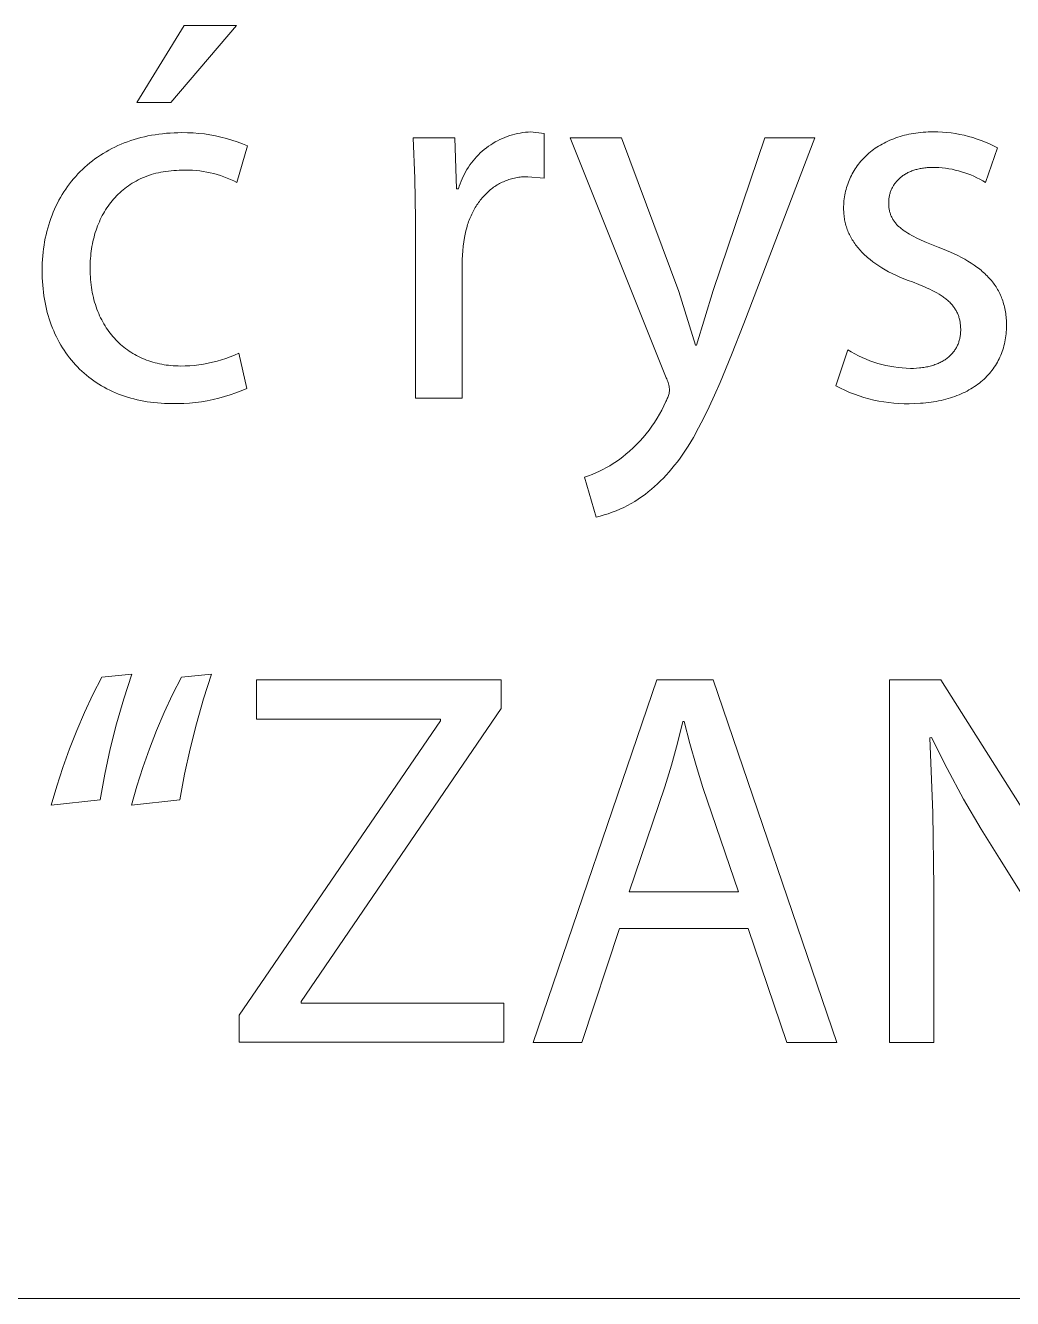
# Model space of a CAD drawing. Header units: millimetres. Extents: x -582 to 3448, y -204 to 2611.
# Drawn here: x 2472.6 to 2546.6, y -204.3 to -108.8 of the extents above; entities that cross this region are included whole.
import ezdxf

# ---------------------------------------------------------------- set-up
doc = ezdxf.new("R2010")
doc.units = ezdxf.units.MM
doc.header["$MEASUREMENT"] = 0
doc.layers.add('Domyślny', color=7, linetype='Continuous', true_color=0x000000)

msp = doc.modelspace()

# ---------------------------------------------------------------- linework, layer by layer
at = {"layer": 'Domyślny', "color": 18, "lineweight": 15, "true_color": 0x000000}
for p, q in [((2480.94, -114.543), (2484.483, -108.772)), ((2488.402, -108.772), (2483.49, -114.543)), ((2484.483, -108.772), (2488.402, -108.772)), ((2483.49, -114.543), (2480.94, -114.543)), ((2480.243, -117.493), (2480.489, -117.407)), ((2480.489, -117.407), (2480.739, -117.327)), ((2480.739, -117.327), (2480.993, -117.252)), ((2480.993, -117.252), (2481.25, -117.183)), ((2481.25, -117.183), (2481.511, -117.119)), ((2481.511, -117.119), (2481.777, -117.062)), ((2481.777, -117.062), (2482.045, -117.01)), ((2482.045, -117.01), (2482.318, -116.964)), ((2482.318, -116.964), (2482.594, -116.924)), ((2482.594, -116.924), (2482.873, -116.89)), ((2482.873, -116.89), (2483.156, -116.861)), ((2483.156, -116.861), (2483.442, -116.84)), ((2483.442, -116.84), (2483.732, -116.824)), ((2483.732, -116.824), (2484.025, -116.814)), ((2484.025, -116.814), (2484.322, -116.811)), ((2484.322, -116.811), (2484.744, -116.814)), ((2484.744, -116.814), (2485.165, -116.832)), ((2485.165, -116.832), (2485.586, -116.865)), ((2485.586, -116.865), (2486.005, -116.912)), ((2486.005, -116.912), (2486.422, -116.973)), ((2486.422, -116.973), (2486.837, -117.05)), ((2486.837, -117.05), (2487.249, -117.14)), ((2487.249, -117.14), (2487.657, -117.245)), ((2487.657, -117.245), (2488.062, -117.364)), ((2488.062, -117.364), (2488.462, -117.497)), ((2501.792, -120.246), (2501.661, -117.2)), ((2501.661, -117.2), (2504.775, -117.2)), ((2504.775, -117.2), (2504.896, -121.025)), ((2507.809, -117.512), (2507.984, -117.416)), ((2507.984, -117.416), (2508.162, -117.327)), ((2508.162, -117.327), (2508.343, -117.244)), ((2508.343, -117.244), (2508.527, -117.168)), ((2508.527, -117.168), (2508.713, -117.097)), ((2508.713, -117.097), (2508.902, -117.033)), ((2508.902, -117.033), (2509.092, -116.976)), ((2509.092, -116.976), (2509.285, -116.924)), ((2509.285, -116.924), (2509.479, -116.88)), ((2509.479, -116.88), (2509.674, -116.842)), ((2509.674, -116.842), (2509.871, -116.811)), ((2509.871, -116.811), (2510.068, -116.786)), ((2510.068, -116.786), (2510.267, -116.769)), ((2510.267, -116.769), (2510.465, -116.757)), ((2510.465, -116.757), (2511.472, -116.878)), ((2511.472, -116.878), (2511.472, -120.22)), ((2520.63, -135.196), (2513.423, -117.199)), ((2513.423, -117.199), (2517.288, -117.199)), ((2517.288, -117.199), (2521.569, -128.727)), ((2524.146, -128.66), (2528.025, -117.199)), ((2531.769, -117.199), (2526.455, -131.116)), ((2528.025, -117.199), (2531.769, -117.199)), ((2537.239, -117.45), (2537.385, -117.385)), ((2537.385, -117.385), (2537.533, -117.323)), ((2537.533, -117.323), (2537.684, -117.263)), ((2537.684, -117.263), (2537.838, -117.207)), ((2537.838, -117.207), (2537.995, -117.153)), ((2537.995, -117.153), (2538.154, -117.103)), ((2538.154, -117.103), (2538.316, -117.056)), ((2538.316, -117.056), (2538.481, -117.012)), ((2538.481, -117.012), (2538.649, -116.971)), ((2538.649, -116.971), (2538.819, -116.934)), ((2538.819, -116.934), (2538.992, -116.9)), ((2538.992, -116.9), (2539.167, -116.869)), ((2539.167, -116.869), (2539.345, -116.842)), ((2539.345, -116.842), (2539.526, -116.818)), ((2539.526, -116.818), (2539.709, -116.797)), ((2539.709, -116.797), (2539.895, -116.781)), ((2539.895, -116.781), (2540.083, -116.768)), ((2540.083, -116.768), (2540.274, -116.758)), ((2540.274, -116.758), (2540.467, -116.753)), ((2540.467, -116.753), (2540.663, -116.751)), ((2540.663, -116.751), (2540.996, -116.755)), ((2540.996, -116.755), (2541.328, -116.77)), ((2541.328, -116.77), (2541.66, -116.796)), ((2541.66, -116.796), (2541.991, -116.834)), ((2541.991, -116.834), (2542.32, -116.882)), ((2542.32, -116.882), (2542.648, -116.942)), ((2542.648, -116.942), (2542.973, -117.012)), ((2542.973, -117.012), (2543.296, -117.094)), ((2543.296, -117.094), (2543.616, -117.186)), ((2543.616, -117.186), (2543.933, -117.289)), ((2543.933, -117.289), (2544.245, -117.402)), ((2544.245, -117.402), (2544.554, -117.526)), ((2478.21, -118.503), (2478.419, -118.371)), ((2478.419, -118.371), (2478.633, -118.243)), ((2478.633, -118.243), (2478.85, -118.12)), ((2478.85, -118.12), (2479.072, -118.003)), ((2479.072, -118.003), (2479.298, -117.89)), ((2479.298, -117.89), (2479.528, -117.783)), ((2479.528, -117.783), (2479.762, -117.681)), ((2479.762, -117.681), (2480.001, -117.584)), ((2480.001, -117.584), (2480.243, -117.493)), ((2489.247, -117.804), (2488.442, -120.556)), ((2488.462, -117.497), (2488.857, -117.644)), ((2488.857, -117.644), (2489.247, -117.804)), ((2506.546, -118.474), (2506.689, -118.335)), ((2506.689, -118.335), (2506.836, -118.202)), ((2506.836, -118.202), (2506.988, -118.073)), ((2506.988, -118.073), (2507.145, -117.95)), ((2507.145, -117.95), (2507.305, -117.832)), ((2507.305, -117.832), (2507.469, -117.719)), ((2507.469, -117.719), (2507.638, -117.613)), ((2507.638, -117.613), (2507.809, -117.512)), ((2535.719, -118.445), (2535.829, -118.348)), ((2535.829, -118.348), (2535.943, -118.254)), ((2535.943, -118.254), (2536.059, -118.162)), ((2536.059, -118.162), (2536.178, -118.073)), ((2536.178, -118.073), (2536.301, -117.986)), ((2536.301, -117.986), (2536.426, -117.901)), ((2536.426, -117.901), (2536.554, -117.819)), ((2536.554, -117.819), (2536.685, -117.74)), ((2536.685, -117.74), (2536.819, -117.664)), ((2536.819, -117.664), (2536.956, -117.59)), ((2536.956, -117.59), (2537.096, -117.519)), ((2537.096, -117.519), (2537.239, -117.45)), ((2544.554, -117.526), (2544.859, -117.66)), ((2545.454, -117.959), (2544.568, -120.549)), ((2544.859, -117.66), (2545.159, -117.804)), ((2545.159, -117.804), (2545.454, -117.959)), ((2477.047, -119.4), (2477.23, -119.239)), ((2477.23, -119.239), (2477.417, -119.082)), ((2477.417, -119.082), (2477.609, -118.93)), ((2477.609, -118.93), (2477.805, -118.783)), ((2477.805, -118.783), (2478.005, -118.641)), ((2478.005, -118.641), (2478.21, -118.503)), ((2505.795, -119.4), (2505.907, -119.235)), ((2505.907, -119.235), (2506.024, -119.074)), ((2506.024, -119.074), (2506.147, -118.918)), ((2506.147, -118.918), (2506.275, -118.765)), ((2506.275, -118.765), (2506.408, -118.617)), ((2506.408, -118.617), (2506.546, -118.474)), ((2534.868, -119.413), (2534.95, -119.297)), ((2534.95, -119.297), (2535.035, -119.184)), ((2535.035, -119.184), (2535.123, -119.072)), ((2535.123, -119.072), (2535.215, -118.962)), ((2535.215, -118.962), (2535.309, -118.854)), ((2535.309, -118.854), (2535.407, -118.749)), ((2535.407, -118.749), (2535.508, -118.645)), ((2535.508, -118.645), (2535.612, -118.544)), ((2535.612, -118.544), (2535.719, -118.445)), ((2476.049, -120.459), (2476.204, -120.271)), ((2476.204, -120.271), (2476.363, -120.088)), ((2476.363, -120.088), (2476.527, -119.91)), ((2476.527, -119.91), (2476.696, -119.735)), ((2476.696, -119.735), (2476.869, -119.565)), ((2476.869, -119.565), (2477.047, -119.4)), ((2481.196, -120.283), (2481.041, -120.359)), ((2481.355, -120.211), (2481.196, -120.283)), ((2481.517, -120.143), (2481.355, -120.211)), ((2481.682, -120.078), (2481.517, -120.143)), ((2481.851, -120.018), (2481.682, -120.078)), ((2482.022, -119.962), (2481.851, -120.018)), ((2482.197, -119.91), (2482.022, -119.962)), ((2482.374, -119.862), (2482.197, -119.91)), ((2482.555, -119.819), (2482.374, -119.862)), ((2482.739, -119.78), (2482.555, -119.819)), ((2482.926, -119.745), (2482.739, -119.78)), ((2483.116, -119.715), (2482.926, -119.745)), ((2483.31, -119.689), (2483.116, -119.715)), ((2483.506, -119.668), (2483.31, -119.689)), ((2483.705, -119.651), (2483.506, -119.668)), ((2483.908, -119.639), (2483.705, -119.651)), ((2484.113, -119.632), (2483.908, -119.639)), ((2484.322, -119.63), (2484.113, -119.632)), ((2484.589, -119.622), (2484.322, -119.63)), ((2484.856, -119.624), (2484.589, -119.622)), ((2485.123, -119.635), (2484.856, -119.624)), ((2485.389, -119.654), (2485.123, -119.635)), ((2485.655, -119.682), (2485.389, -119.654)), ((2485.919, -119.719), (2485.655, -119.682)), ((2486.182, -119.765), (2485.919, -119.719)), ((2486.444, -119.819), (2486.182, -119.765)), ((2486.703, -119.882), (2486.444, -119.819)), ((2486.96, -119.953), (2486.703, -119.882)), ((2487.215, -120.033), (2486.96, -119.953)), ((2487.467, -120.121), (2487.215, -120.033)), ((2487.716, -120.218), (2487.467, -120.121)), ((2487.962, -120.322), (2487.716, -120.218)), ((2501.822, -123.293), (2501.792, -120.246)), ((2505.247, -120.459), (2505.323, -120.275)), ((2505.323, -120.275), (2505.405, -120.094)), ((2505.405, -120.094), (2505.494, -119.916)), ((2505.494, -119.916), (2505.588, -119.74)), ((2505.588, -119.74), (2505.689, -119.568)), ((2505.689, -119.568), (2505.795, -119.4)), ((2509.031, -120.274), (2508.927, -120.304)), ((2509.136, -120.246), (2509.031, -120.274)), ((2509.242, -120.221), (2509.136, -120.246)), ((2509.35, -120.199), (2509.242, -120.221)), ((2509.458, -120.179), (2509.35, -120.199)), ((2509.568, -120.161), (2509.458, -120.179)), ((2509.679, -120.147), (2509.568, -120.161)), ((2509.791, -120.134), (2509.679, -120.147)), ((2509.904, -120.125), (2509.791, -120.134)), ((2510.019, -120.118), (2509.904, -120.125)), ((2510.134, -120.114), (2510.019, -120.118)), ((2510.251, -120.113), (2510.134, -120.114)), ((2511.472, -120.22), (2510.251, -120.113)), ((2534.333, -120.402), (2534.388, -120.272)), ((2534.388, -120.272), (2534.446, -120.145)), ((2534.446, -120.145), (2534.508, -120.018)), ((2534.508, -120.018), (2534.574, -119.894)), ((2534.574, -119.894), (2534.642, -119.771)), ((2534.642, -119.771), (2534.714, -119.65)), ((2534.714, -119.65), (2534.79, -119.53)), ((2534.79, -119.53), (2534.868, -119.413)), ((2538.054, -120.299), (2538.006, -120.347)), ((2538.104, -120.252), (2538.054, -120.299)), ((2538.155, -120.207), (2538.104, -120.252)), ((2538.208, -120.162), (2538.155, -120.207)), ((2538.262, -120.118), (2538.208, -120.162)), ((2538.318, -120.076), (2538.262, -120.118)), ((2538.376, -120.034), (2538.318, -120.076)), ((2538.434, -119.994), (2538.376, -120.034)), ((2538.495, -119.955), (2538.434, -119.994)), ((2538.557, -119.917), (2538.495, -119.955)), ((2538.62, -119.88), (2538.557, -119.917)), ((2538.685, -119.845), (2538.62, -119.88)), ((2538.752, -119.81), (2538.685, -119.845)), ((2538.82, -119.777), (2538.752, -119.81)), ((2538.889, -119.746), (2538.82, -119.777)), ((2538.96, -119.716), (2538.889, -119.746)), ((2539.033, -119.687), (2538.96, -119.716)), ((2539.107, -119.659), (2539.033, -119.687)), ((2539.182, -119.633), (2539.107, -119.659)), ((2539.259, -119.608), (2539.182, -119.633)), ((2539.337, -119.585), (2539.259, -119.608)), ((2539.417, -119.563), (2539.337, -119.585)), ((2539.498, -119.543), (2539.417, -119.563)), ((2539.58, -119.524), (2539.498, -119.543)), ((2539.664, -119.506), (2539.58, -119.524)), ((2539.75, -119.49), (2539.664, -119.506)), ((2539.837, -119.476), (2539.75, -119.49)), ((2539.925, -119.464), (2539.837, -119.476)), ((2540.015, -119.453), (2539.925, -119.464)), ((2540.106, -119.443), (2540.015, -119.453)), ((2540.198, -119.435), (2540.106, -119.443)), ((2540.292, -119.429), (2540.198, -119.435)), ((2540.388, -119.425), (2540.292, -119.429)), ((2540.484, -119.422), (2540.388, -119.425)), ((2540.582, -119.421), (2540.484, -119.422)), ((2540.829, -119.425), (2540.582, -119.421)), ((2541.076, -119.436), (2540.829, -119.425)), ((2541.322, -119.455), (2541.076, -119.436)), ((2541.567, -119.482), (2541.322, -119.455)), ((2541.812, -119.518), (2541.567, -119.482)), ((2542.055, -119.561), (2541.812, -119.518)), ((2542.296, -119.613), (2542.055, -119.561)), ((2542.536, -119.672), (2542.296, -119.613)), ((2542.773, -119.739), (2542.536, -119.672)), ((2543.008, -119.814), (2542.773, -119.739)), ((2543.241, -119.897), (2543.008, -119.814)), ((2543.471, -119.987), (2543.241, -119.897)), ((2543.697, -120.085), (2543.471, -119.987)), ((2543.921, -120.19), (2543.697, -120.085)), ((2544.141, -120.302), (2543.921, -120.19)), ((2475.35, -121.456), (2475.48, -121.248)), ((2475.48, -121.248), (2475.615, -121.045)), ((2475.615, -121.045), (2475.755, -120.845)), ((2475.755, -120.845), (2475.899, -120.65)), ((2475.899, -120.65), (2476.049, -120.459)), ((2479.784, -121.206), (2479.66, -121.317)), ((2479.911, -121.098), (2479.784, -121.206)), ((2480.041, -120.993), (2479.911, -121.098)), ((2480.174, -120.892), (2480.041, -120.993)), ((2480.31, -120.794), (2480.174, -120.892)), ((2480.45, -120.7), (2480.31, -120.794)), ((2480.593, -120.609), (2480.45, -120.7)), ((2480.739, -120.522), (2480.593, -120.609)), ((2480.888, -120.439), (2480.739, -120.522)), ((2481.041, -120.359), (2480.888, -120.439)), ((2488.204, -120.435), (2487.962, -120.322)), ((2488.442, -120.556), (2488.204, -120.435)), ((2504.896, -121.025), (2505.057, -121.025)), ((2505.057, -121.025), (2505.114, -120.834)), ((2505.114, -120.834), (2505.177, -120.646)), ((2505.177, -120.646), (2505.247, -120.459)), ((2507.276, -121.241), (2507.197, -121.313)), ((2507.356, -121.17), (2507.276, -121.241)), ((2507.438, -121.102), (2507.356, -121.17)), ((2507.521, -121.035), (2507.438, -121.102)), ((2507.605, -120.971), (2507.521, -121.035)), ((2507.691, -120.909), (2507.605, -120.971)), ((2507.778, -120.849), (2507.691, -120.909)), ((2507.866, -120.791), (2507.778, -120.849)), ((2507.956, -120.735), (2507.866, -120.791)), ((2508.047, -120.682), (2507.956, -120.735)), ((2508.14, -120.63), (2508.047, -120.682)), ((2508.234, -120.581), (2508.14, -120.63)), ((2508.329, -120.535), (2508.234, -120.581)), ((2508.425, -120.49), (2508.329, -120.535)), ((2508.523, -120.448), (2508.425, -120.49)), ((2508.622, -120.408), (2508.523, -120.448)), ((2508.722, -120.371), (2508.622, -120.408)), ((2508.824, -120.336), (2508.722, -120.371)), ((2508.927, -120.304), (2508.824, -120.336)), ((2534.043, -121.346), (2534.074, -121.208)), ((2534.074, -121.208), (2534.108, -121.07)), ((2534.108, -121.07), (2534.146, -120.934)), ((2534.146, -120.934), (2534.188, -120.799)), ((2534.188, -120.799), (2534.232, -120.665)), ((2534.232, -120.665), (2534.281, -120.533)), ((2534.281, -120.533), (2534.333, -120.402)), ((2537.45, -121.234), (2537.429, -121.295)), ((2537.473, -121.172), (2537.45, -121.234)), ((2537.497, -121.112), (2537.473, -121.172)), ((2537.523, -121.052), (2537.497, -121.112)), ((2537.551, -120.993), (2537.523, -121.052)), ((2537.58, -120.935), (2537.551, -120.993)), ((2537.611, -120.877), (2537.58, -120.935)), ((2537.643, -120.82), (2537.611, -120.877)), ((2537.677, -120.764), (2537.643, -120.82)), ((2537.712, -120.709), (2537.677, -120.764)), ((2537.75, -120.655), (2537.712, -120.709)), ((2537.788, -120.601), (2537.75, -120.655)), ((2537.829, -120.548), (2537.788, -120.601)), ((2537.871, -120.497), (2537.829, -120.548)), ((2537.914, -120.446), (2537.871, -120.497)), ((2537.959, -120.396), (2537.914, -120.446)), ((2538.006, -120.347), (2537.959, -120.396)), ((2544.356, -120.422), (2544.141, -120.302)), ((2544.568, -120.549), (2544.356, -120.422)), ((2474.881, -122.323), (2474.99, -122.1)), ((2474.99, -122.1), (2475.105, -121.882)), ((2475.105, -121.882), (2475.225, -121.667)), ((2475.225, -121.667), (2475.35, -121.456)), ((2478.887, -122.182), (2478.79, -122.317)), ((2478.988, -122.05), (2478.887, -122.182)), ((2479.092, -121.92), (2478.988, -122.05)), ((2479.199, -121.794), (2479.092, -121.92)), ((2479.309, -121.67), (2479.199, -121.794)), ((2479.423, -121.549), (2479.309, -121.67)), ((2479.54, -121.432), (2479.423, -121.549)), ((2479.66, -121.317), (2479.54, -121.432)), ((2506.494, -122.144), (2506.432, -122.237)), ((2506.557, -122.052), (2506.494, -122.144)), ((2506.622, -121.963), (2506.557, -122.052)), ((2506.689, -121.875), (2506.622, -121.963)), ((2506.757, -121.789), (2506.689, -121.875)), ((2506.826, -121.705), (2506.757, -121.789)), ((2506.898, -121.623), (2506.826, -121.705)), ((2506.97, -121.542), (2506.898, -121.623)), ((2507.045, -121.464), (2506.97, -121.542)), ((2507.12, -121.388), (2507.045, -121.464)), ((2507.197, -121.313), (2507.12, -121.388)), ((2533.928, -122.348), (2533.933, -122.202)), ((2533.933, -122.202), (2533.942, -122.057)), ((2533.942, -122.057), (2533.955, -121.913)), ((2533.955, -121.913), (2533.972, -121.77)), ((2533.972, -121.77), (2533.992, -121.627)), ((2533.992, -121.627), (2534.016, -121.486)), ((2534.016, -121.486), (2534.043, -121.346)), ((2537.309, -122.011), (2537.308, -122.079)), ((2537.308, -122.079), (2537.309, -122.154)), ((2537.311, -121.944), (2537.309, -122.011)), ((2537.309, -122.154), (2537.311, -122.228)), ((2537.315, -121.877), (2537.311, -121.944)), ((2537.321, -121.81), (2537.315, -121.877)), ((2537.329, -121.744), (2537.321, -121.81)), ((2537.338, -121.678), (2537.329, -121.744)), ((2537.349, -121.613), (2537.338, -121.678)), ((2537.362, -121.548), (2537.349, -121.613)), ((2537.376, -121.484), (2537.362, -121.548)), ((2537.392, -121.421), (2537.376, -121.484)), ((2537.41, -121.358), (2537.392, -121.421)), ((2537.429, -121.295), (2537.41, -121.358)), ((2474.495, -123.247), (2474.584, -123.011)), ((2474.584, -123.011), (2474.677, -122.778)), ((2474.677, -122.778), (2474.776, -122.549)), ((2474.776, -122.549), (2474.881, -122.323)), ((2478.353, -123.033), (2478.276, -123.184)), ((2478.434, -122.885), (2478.353, -123.033)), ((2478.518, -122.739), (2478.434, -122.885)), ((2478.605, -122.596), (2478.518, -122.739)), ((2478.696, -122.455), (2478.605, -122.596)), ((2478.79, -122.317), (2478.696, -122.455)), ((2505.949, -123.149), (2505.904, -123.258)), ((2505.996, -123.041), (2505.949, -123.149)), ((2506.044, -122.935), (2505.996, -123.041)), ((2506.095, -122.83), (2506.044, -122.935)), ((2506.147, -122.727), (2506.095, -122.83)), ((2506.201, -122.626), (2506.147, -122.727)), ((2506.256, -122.526), (2506.201, -122.626)), ((2506.313, -122.428), (2506.256, -122.526)), ((2506.372, -122.331), (2506.313, -122.428)), ((2506.432, -122.237), (2506.372, -122.331)), ((2533.926, -122.495), (2533.928, -122.348)), ((2533.927, -122.604), (2533.926, -122.495)), ((2533.931, -122.713), (2533.927, -122.604)), ((2533.937, -122.82), (2533.931, -122.713)), ((2533.945, -122.928), (2533.937, -122.82)), ((2533.956, -123.035), (2533.945, -122.928)), ((2533.97, -123.141), (2533.956, -123.035)), ((2533.985, -123.246), (2533.97, -123.141)), ((2537.311, -122.228), (2537.316, -122.301)), ((2537.316, -122.301), (2537.322, -122.373)), ((2537.322, -122.373), (2537.329, -122.443)), ((2537.329, -122.443), (2537.339, -122.513)), ((2537.339, -122.513), (2537.35, -122.581)), ((2537.35, -122.581), (2537.363, -122.648)), ((2537.363, -122.648), (2537.378, -122.714)), ((2537.378, -122.714), (2537.394, -122.778)), ((2537.394, -122.778), (2537.412, -122.842)), ((2537.412, -122.842), (2537.432, -122.905)), ((2537.432, -122.905), (2537.454, -122.967)), ((2537.454, -122.967), (2537.478, -123.027)), ((2537.478, -123.027), (2537.503, -123.087)), ((2537.503, -123.087), (2537.53, -123.146)), ((2537.53, -123.146), (2537.559, -123.204)), ((2474.196, -124.225), (2474.263, -123.976)), ((2474.263, -123.976), (2474.335, -123.73)), ((2474.335, -123.73), (2474.412, -123.487)), ((2474.412, -123.487), (2474.495, -123.247)), ((2477.94, -123.972), (2477.883, -124.136)), ((2478, -123.81), (2477.94, -123.972)), ((2478.064, -123.65), (2478, -123.81)), ((2478.131, -123.493), (2478.064, -123.65)), ((2478.202, -123.337), (2478.131, -123.493)), ((2478.276, -123.184), (2478.202, -123.337)), ((2501.822, -136.727), (2501.822, -123.293)), ((2505.669, -123.943), (2505.605, -124.182)), ((2505.74, -123.709), (2505.669, -123.943)), ((2505.778, -123.594), (2505.74, -123.709)), ((2505.818, -123.481), (2505.778, -123.594)), ((2505.86, -123.368), (2505.818, -123.481)), ((2505.904, -123.258), (2505.86, -123.368)), ((2534.004, -123.351), (2533.985, -123.246)), ((2534.024, -123.455), (2534.004, -123.351)), ((2534.047, -123.559), (2534.024, -123.455)), ((2534.073, -123.662), (2534.047, -123.559)), ((2534.101, -123.764), (2534.073, -123.662)), ((2534.132, -123.866), (2534.101, -123.764)), ((2534.165, -123.967), (2534.132, -123.866)), ((2534.2, -124.067), (2534.165, -123.967)), ((2534.238, -124.166), (2534.2, -124.067)), ((2537.559, -123.204), (2537.59, -123.261)), ((2537.59, -123.261), (2537.622, -123.317)), ((2537.622, -123.317), (2537.656, -123.373)), ((2537.656, -123.373), (2537.693, -123.427)), ((2537.693, -123.427), (2537.73, -123.481)), ((2537.73, -123.481), (2537.77, -123.534)), ((2537.77, -123.534), (2537.812, -123.586)), ((2537.812, -123.586), (2537.855, -123.638)), ((2537.855, -123.638), (2537.9, -123.689)), ((2537.9, -123.689), (2537.947, -123.74)), ((2537.947, -123.74), (2537.996, -123.789)), ((2537.996, -123.789), (2538.047, -123.839)), ((2538.047, -123.839), (2538.1, -123.887)), ((2538.1, -123.887), (2538.154, -123.935)), ((2538.154, -123.935), (2538.21, -123.983)), ((2538.21, -123.983), (2538.269, -124.03)), ((2538.269, -124.03), (2538.329, -124.077)), ((2538.329, -124.077), (2538.391, -124.123)), ((2473.986, -125.253), (2474.03, -124.991)), ((2474.03, -124.991), (2474.08, -124.733)), ((2474.08, -124.733), (2474.135, -124.478)), ((2474.135, -124.478), (2474.196, -124.225)), ((2477.649, -124.986), (2477.612, -125.161)), ((2477.688, -124.812), (2477.649, -124.986)), ((2477.732, -124.641), (2477.688, -124.812)), ((2477.779, -124.471), (2477.732, -124.641)), ((2477.829, -124.302), (2477.779, -124.471)), ((2477.883, -124.136), (2477.829, -124.302)), ((2505.445, -125.003), (2505.402, -125.332)), ((2505.5, -124.676), (2505.445, -125.003)), ((2505.549, -124.426), (2505.5, -124.676)), ((2505.605, -124.182), (2505.549, -124.426)), ((2534.279, -124.265), (2534.238, -124.166)), ((2534.322, -124.363), (2534.279, -124.265)), ((2534.368, -124.461), (2534.322, -124.363)), ((2534.416, -124.557), (2534.368, -124.461)), ((2534.466, -124.653), (2534.416, -124.557)), ((2534.519, -124.749), (2534.466, -124.653)), ((2534.575, -124.843), (2534.519, -124.749)), ((2534.633, -124.937), (2534.575, -124.843)), ((2534.693, -125.03), (2534.633, -124.937)), ((2534.757, -125.123), (2534.693, -125.03)), ((2538.391, -124.123), (2538.454, -124.169)), ((2538.454, -124.169), (2538.588, -124.259)), ((2538.588, -124.259), (2538.729, -124.348)), ((2538.729, -124.348), (2538.877, -124.436)), ((2538.877, -124.436), (2539.033, -124.524)), ((2539.033, -124.524), (2539.197, -124.61)), ((2539.197, -124.61), (2539.369, -124.696)), ((2539.369, -124.696), (2539.735, -124.868)), ((2539.735, -124.868), (2540.133, -125.04)), ((2540.133, -125.04), (2541.025, -125.394)), ((2473.888, -126.054), (2473.915, -125.784)), ((2473.915, -125.784), (2473.948, -125.517)), ((2473.948, -125.517), (2473.986, -125.253)), ((2477.5, -125.879), (2477.481, -126.062)), ((2477.523, -125.697), (2477.5, -125.879)), ((2477.549, -125.517), (2477.523, -125.697)), ((2477.579, -125.338), (2477.549, -125.517)), ((2477.612, -125.161), (2477.579, -125.338)), ((2505.348, -125.994), (2505.339, -126.326)), ((2505.37, -125.663), (2505.348, -125.994)), ((2505.402, -125.332), (2505.37, -125.663)), ((2534.822, -125.214), (2534.757, -125.123)), ((2534.891, -125.305), (2534.822, -125.214)), ((2534.961, -125.395), (2534.891, -125.305)), ((2535.035, -125.484), (2534.961, -125.395)), ((2535.111, -125.573), (2535.035, -125.484)), ((2535.189, -125.66), (2535.111, -125.573)), ((2535.27, -125.747), (2535.189, -125.66)), ((2535.354, -125.833), (2535.27, -125.747)), ((2535.44, -125.919), (2535.354, -125.833)), ((2535.529, -126.003), (2535.44, -125.919)), ((2535.62, -126.087), (2535.529, -126.003)), ((2541.025, -125.394), (2541.338, -125.516)), ((2541.338, -125.516), (2541.64, -125.64)), ((2541.64, -125.64), (2541.933, -125.767)), ((2541.933, -125.767), (2542.216, -125.897)), ((2542.216, -125.897), (2542.489, -126.03)), ((2542.489, -126.03), (2542.753, -126.166)), ((2473.841, -127.158), (2473.844, -126.878)), ((2473.844, -126.878), (2473.853, -126.601)), ((2473.853, -126.601), (2473.867, -126.326)), ((2473.867, -126.326), (2473.888, -126.054)), ((2477.439, -126.808), (2477.437, -126.997)), ((2477.444, -126.62), (2477.439, -126.808)), ((2477.453, -126.433), (2477.444, -126.62)), ((2477.465, -126.247), (2477.453, -126.433)), ((2477.481, -126.062), (2477.465, -126.247)), ((2505.339, -126.326), (2505.339, -136.727)), ((2535.714, -126.17), (2535.62, -126.087)), ((2535.81, -126.252), (2535.714, -126.17)), ((2535.909, -126.333), (2535.81, -126.252)), ((2536.115, -126.492), (2535.909, -126.333)), ((2536.332, -126.649), (2536.115, -126.492)), ((2536.559, -126.801), (2536.332, -126.649)), ((2536.796, -126.951), (2536.559, -126.801)), ((2537.044, -127.096), (2536.796, -126.951)), ((2542.753, -126.166), (2543.007, -126.305)), ((2543.007, -126.305), (2543.251, -126.448)), ((2543.251, -126.448), (2543.485, -126.594)), ((2543.485, -126.594), (2543.71, -126.744)), ((2543.71, -126.744), (2543.925, -126.898)), ((2543.925, -126.898), (2544.028, -126.976)), ((2544.028, -126.976), (2544.129, -127.055)), ((2473.843, -127.437), (2473.841, -127.158)), ((2473.852, -127.712), (2473.843, -127.437)), ((2473.866, -127.985), (2473.852, -127.712)), ((2477.437, -126.997), (2477.439, -127.208)), ((2477.439, -127.208), (2477.446, -127.416)), ((2477.446, -127.416), (2477.456, -127.622)), ((2477.456, -127.622), (2477.471, -127.825)), ((2477.471, -127.825), (2477.489, -128.025)), ((2537.303, -127.238), (2537.044, -127.096)), ((2537.572, -127.377), (2537.303, -127.238)), ((2537.852, -127.511), (2537.572, -127.377)), ((2538.143, -127.642), (2537.852, -127.511)), ((2538.444, -127.769), (2538.143, -127.642)), ((2538.756, -127.892), (2538.444, -127.769)), ((2539.079, -128.011), (2538.756, -127.892)), ((2544.129, -127.055), (2544.228, -127.136)), ((2544.228, -127.136), (2544.324, -127.217)), ((2544.324, -127.217), (2544.418, -127.3)), ((2544.418, -127.3), (2544.51, -127.383)), ((2544.51, -127.383), (2544.598, -127.468)), ((2544.598, -127.468), (2544.685, -127.554)), ((2544.685, -127.554), (2544.769, -127.641)), ((2544.769, -127.641), (2544.85, -127.729)), ((2544.85, -127.729), (2544.929, -127.818)), ((2544.929, -127.818), (2545.006, -127.909)), ((2545.006, -127.909), (2545.08, -128)), ((2473.885, -128.255), (2473.866, -127.985)), ((2473.91, -128.521), (2473.885, -128.255)), ((2473.94, -128.784), (2473.91, -128.521)), ((2473.976, -129.045), (2473.94, -128.784)), ((2477.489, -128.025), (2477.512, -128.223)), ((2477.512, -128.223), (2477.539, -128.418)), ((2477.539, -128.418), (2477.569, -128.61)), ((2477.569, -128.61), (2477.604, -128.8)), ((2477.604, -128.8), (2477.642, -128.987)), ((2521.569, -128.727), (2522.818, -132.74)), ((2522.898, -132.74), (2524.146, -128.66)), ((2539.554, -128.192), (2539.079, -128.011)), ((2539.99, -128.373), (2539.554, -128.192)), ((2540.195, -128.465), (2539.99, -128.373)), ((2540.391, -128.556), (2540.195, -128.465)), ((2540.577, -128.649), (2540.391, -128.556)), ((2540.755, -128.742), (2540.577, -128.649)), ((2540.925, -128.837), (2540.755, -128.742)), ((2541.085, -128.932), (2540.925, -128.837)), ((2545.08, -128), (2545.151, -128.093)), ((2545.151, -128.093), (2545.22, -128.187)), ((2545.22, -128.187), (2545.287, -128.283)), ((2545.287, -128.283), (2545.351, -128.38)), ((2545.351, -128.38), (2545.412, -128.478)), ((2545.412, -128.478), (2545.472, -128.577)), ((2545.472, -128.577), (2545.528, -128.678)), ((2545.528, -128.678), (2545.582, -128.78)), ((2545.582, -128.78), (2545.634, -128.883)), ((2545.634, -128.883), (2545.683, -128.988)), ((2474.016, -129.302), (2473.976, -129.045)), ((2474.063, -129.555), (2474.016, -129.302)), ((2474.114, -129.806), (2474.063, -129.555)), ((2474.171, -130.053), (2474.114, -129.806)), ((2477.642, -128.987), (2477.684, -129.171)), ((2477.684, -129.171), (2477.73, -129.352)), ((2477.73, -129.352), (2477.78, -129.53)), ((2477.78, -129.53), (2477.833, -129.706)), ((2477.833, -129.706), (2477.89, -129.878)), ((2541.238, -129.029), (2541.085, -128.932)), ((2541.382, -129.127), (2541.238, -129.029)), ((2541.451, -129.177), (2541.382, -129.127)), ((2541.518, -129.227), (2541.451, -129.177)), ((2541.583, -129.278), (2541.518, -129.227)), ((2541.646, -129.329), (2541.583, -129.278)), ((2541.706, -129.38), (2541.646, -129.329)), ((2541.765, -129.432), (2541.706, -129.38)), ((2541.822, -129.484), (2541.765, -129.432)), ((2541.878, -129.537), (2541.822, -129.484)), ((2541.931, -129.591), (2541.878, -129.537)), ((2541.982, -129.645), (2541.931, -129.591)), ((2542.031, -129.699), (2541.982, -129.645)), ((2542.079, -129.754), (2542.031, -129.699)), ((2542.124, -129.81), (2542.079, -129.754)), ((2542.168, -129.866), (2542.124, -129.81)), ((2545.683, -128.988), (2545.73, -129.095)), ((2545.73, -129.095), (2545.774, -129.202)), ((2545.774, -129.202), (2545.815, -129.312)), ((2545.815, -129.312), (2545.854, -129.422)), ((2545.854, -129.422), (2545.891, -129.534)), ((2545.891, -129.534), (2545.925, -129.648)), ((2545.925, -129.648), (2545.956, -129.763)), ((2545.956, -129.763), (2545.986, -129.88)), ((2474.232, -130.296), (2474.171, -130.053)), ((2474.299, -130.537), (2474.232, -130.296)), ((2474.371, -130.773), (2474.299, -130.537)), ((2474.448, -131.006), (2474.371, -130.773)), ((2477.89, -129.878), (2477.951, -130.048)), ((2477.951, -130.048), (2478.015, -130.215)), ((2478.015, -130.215), (2478.082, -130.379)), ((2478.082, -130.379), (2478.154, -130.54)), ((2478.154, -130.54), (2478.228, -130.698)), ((2478.228, -130.698), (2478.306, -130.853)), ((2542.21, -129.923), (2542.168, -129.866)), ((2542.25, -129.981), (2542.21, -129.923)), ((2542.288, -130.039), (2542.25, -129.981)), ((2542.325, -130.098), (2542.288, -130.039)), ((2542.359, -130.158), (2542.325, -130.098)), ((2542.392, -130.218), (2542.359, -130.158)), ((2542.423, -130.28), (2542.392, -130.218)), ((2542.453, -130.342), (2542.423, -130.28)), ((2542.481, -130.404), (2542.453, -130.342)), ((2542.507, -130.468), (2542.481, -130.404)), ((2542.531, -130.532), (2542.507, -130.468)), ((2542.554, -130.597), (2542.531, -130.532)), ((2542.575, -130.663), (2542.554, -130.597)), ((2542.594, -130.73), (2542.575, -130.663)), ((2542.612, -130.798), (2542.594, -130.73)), ((2542.628, -130.867), (2542.612, -130.798)), ((2545.986, -129.88), (2546.012, -129.998)), ((2546.012, -129.998), (2546.036, -130.118)), ((2546.036, -130.118), (2546.058, -130.24)), ((2546.058, -130.24), (2546.077, -130.363)), ((2546.077, -130.363), (2546.093, -130.488)), ((2546.093, -130.488), (2546.107, -130.614)), ((2546.107, -130.614), (2546.118, -130.742)), ((2546.118, -130.742), (2546.127, -130.872)), ((2474.53, -131.236), (2474.448, -131.006)), ((2474.617, -131.462), (2474.53, -131.236)), ((2474.709, -131.684), (2474.617, -131.462)), ((2474.806, -131.903), (2474.709, -131.684)), ((2478.306, -130.853), (2478.387, -131.005)), ((2478.387, -131.005), (2478.471, -131.153)), ((2478.471, -131.153), (2478.559, -131.299)), ((2478.559, -131.299), (2478.65, -131.442)), ((2478.65, -131.442), (2478.744, -131.581)), ((2478.744, -131.581), (2478.841, -131.718)), ((2478.841, -131.718), (2478.941, -131.851)), ((2526.455, -131.116), (2525.534, -133.478)), ((2542.642, -130.936), (2542.628, -130.867)), ((2542.655, -131.007), (2542.642, -130.936)), ((2542.666, -131.078), (2542.655, -131.007)), ((2542.676, -131.151), (2542.666, -131.078)), ((2542.684, -131.224), (2542.676, -131.151)), ((2542.691, -131.299), (2542.684, -131.224)), ((2542.696, -131.374), (2542.691, -131.299)), ((2542.695, -131.832), (2542.699, -131.757)), ((2542.7, -131.451), (2542.696, -131.374)), ((2542.699, -131.757), (2542.702, -131.683)), ((2542.702, -131.529), (2542.7, -131.451)), ((2542.703, -131.607), (2542.702, -131.529)), ((2542.702, -131.683), (2542.703, -131.607)), ((2546.121, -131.748), (2546.107, -131.904)), ((2546.131, -131.591), (2546.121, -131.748)), ((2546.127, -130.872), (2546.133, -131.004)), ((2546.137, -131.432), (2546.131, -131.591)), ((2546.133, -131.004), (2546.137, -131.137)), ((2546.137, -131.137), (2546.139, -131.272)), ((2546.139, -131.272), (2546.137, -131.432)), ((2474.908, -132.118), (2474.806, -131.903)), ((2475.014, -132.328), (2474.908, -132.118)), ((2475.126, -132.536), (2475.014, -132.328)), ((2475.242, -132.739), (2475.126, -132.536)), ((2478.941, -131.851), (2479.044, -131.98)), ((2479.044, -131.98), (2479.15, -132.107)), ((2479.15, -132.107), (2479.26, -132.23)), ((2479.26, -132.23), (2479.371, -132.351)), ((2479.371, -132.351), (2479.486, -132.467)), ((2479.486, -132.467), (2479.604, -132.581)), ((2479.604, -132.581), (2479.724, -132.691)), ((2479.724, -132.691), (2479.847, -132.797)), ((2542.474, -132.738), (2542.502, -132.672)), ((2542.502, -132.672), (2542.528, -132.606)), ((2542.528, -132.606), (2542.552, -132.539)), ((2542.552, -132.539), (2542.575, -132.472)), ((2542.575, -132.472), (2542.595, -132.403)), ((2542.595, -132.403), (2542.614, -132.334)), ((2542.614, -132.334), (2542.631, -132.264)), ((2542.631, -132.264), (2542.646, -132.194)), ((2542.646, -132.194), (2542.659, -132.123)), ((2542.659, -132.123), (2542.671, -132.051)), ((2542.671, -132.051), (2542.681, -131.978)), ((2542.681, -131.978), (2542.689, -131.905)), ((2542.689, -131.905), (2542.695, -131.832)), ((2545.982, -132.658), (2545.946, -132.803)), ((2546.015, -132.51), (2545.982, -132.658)), ((2546.044, -132.361), (2546.015, -132.51)), ((2546.069, -132.21), (2546.044, -132.361)), ((2546.09, -132.058), (2546.069, -132.21)), ((2546.107, -131.904), (2546.09, -132.058)), ((2475.362, -132.938), (2475.242, -132.739)), ((2475.487, -133.133), (2475.362, -132.938)), ((2475.617, -133.324), (2475.487, -133.133)), ((2475.752, -133.511), (2475.617, -133.324)), ((2475.891, -133.694), (2475.752, -133.511)), ((2479.847, -132.797), (2479.973, -132.901)), ((2479.973, -132.901), (2480.101, -133.001)), ((2480.101, -133.001), (2480.232, -133.097)), ((2480.232, -133.097), (2480.366, -133.19)), ((2480.366, -133.19), (2480.502, -133.279)), ((2480.502, -133.279), (2480.64, -133.365)), ((2480.64, -133.365), (2480.781, -133.447)), ((2480.781, -133.447), (2480.924, -133.526)), ((2480.924, -133.526), (2481.07, -133.601)), ((2481.07, -133.601), (2481.217, -133.673)), ((2487.615, -133.739), (2487.94, -133.618)), ((2487.94, -133.618), (2488.26, -133.487)), ((2488.26, -133.487), (2488.576, -133.345)), ((2488.576, -133.345), (2489.18, -135.989)), ((2522.818, -132.74), (2522.898, -132.74)), ((2525.534, -133.478), (2524.672, -135.557)), ((2533.349, -135.795), (2534.234, -133.097)), ((2534.234, -133.097), (2534.5, -133.257)), ((2534.5, -133.257), (2534.771, -133.407)), ((2534.771, -133.407), (2535.047, -133.549)), ((2535.047, -133.549), (2535.327, -133.681)), ((2541.719, -133.702), (2541.779, -133.654)), ((2541.779, -133.654), (2541.836, -133.605)), ((2541.836, -133.605), (2541.891, -133.554)), ((2541.891, -133.554), (2541.945, -133.503)), ((2541.945, -133.503), (2541.997, -133.45)), ((2541.997, -133.45), (2542.047, -133.396)), ((2542.047, -133.396), (2542.095, -133.341)), ((2542.095, -133.341), (2542.141, -133.285)), ((2542.141, -133.285), (2542.186, -133.228)), ((2542.186, -133.228), (2542.228, -133.17)), ((2542.228, -133.17), (2542.269, -133.111)), ((2542.269, -133.111), (2542.308, -133.051)), ((2542.308, -133.051), (2542.345, -132.99)), ((2542.345, -132.99), (2542.38, -132.928)), ((2542.38, -132.928), (2542.413, -132.866)), ((2542.413, -132.866), (2542.444, -132.802)), ((2542.444, -132.802), (2542.474, -132.738)), ((2545.649, -133.638), (2545.587, -133.77)), ((2545.708, -133.503), (2545.649, -133.638)), ((2545.763, -133.367), (2545.708, -133.503)), ((2545.814, -133.229), (2545.763, -133.367)), ((2545.862, -133.089), (2545.814, -133.229)), ((2545.905, -132.947), (2545.862, -133.089)), ((2545.946, -132.803), (2545.905, -132.947)), ((2476.034, -133.873), (2475.891, -133.694)), ((2476.182, -134.048), (2476.034, -133.873)), ((2476.334, -134.218), (2476.182, -134.048)), ((2476.491, -134.384), (2476.334, -134.218)), ((2476.652, -134.545), (2476.491, -134.384)), ((2476.817, -134.702), (2476.652, -134.545)), ((2481.217, -133.673), (2481.367, -133.741)), ((2481.367, -133.741), (2481.519, -133.805)), ((2481.519, -133.805), (2481.674, -133.865)), ((2481.674, -133.865), (2481.83, -133.922)), ((2481.83, -133.922), (2481.989, -133.975)), ((2481.989, -133.975), (2482.149, -134.024)), ((2482.149, -134.024), (2482.311, -134.07)), ((2482.311, -134.07), (2482.476, -134.111)), ((2482.476, -134.111), (2482.642, -134.149)), ((2482.642, -134.149), (2482.81, -134.183)), ((2482.81, -134.183), (2482.98, -134.213)), ((2482.98, -134.213), (2483.151, -134.239)), ((2483.151, -134.239), (2483.324, -134.261)), ((2483.324, -134.261), (2483.499, -134.279)), ((2483.499, -134.279), (2483.676, -134.293)), ((2483.676, -134.293), (2483.854, -134.303)), ((2483.854, -134.303), (2484.034, -134.31)), ((2484.034, -134.31), (2484.215, -134.312)), ((2484.215, -134.312), (2484.561, -134.307)), ((2484.561, -134.307), (2484.907, -134.29)), ((2484.907, -134.29), (2485.252, -134.262)), ((2485.252, -134.262), (2485.597, -134.222)), ((2485.597, -134.222), (2485.939, -134.17)), ((2485.939, -134.17), (2486.28, -134.107)), ((2486.28, -134.107), (2486.618, -134.032)), ((2486.618, -134.032), (2486.953, -133.945)), ((2486.953, -133.945), (2487.286, -133.848)), ((2487.286, -133.848), (2487.615, -133.739)), ((2535.327, -133.681), (2535.612, -133.803)), ((2535.612, -133.803), (2535.901, -133.916)), ((2535.901, -133.916), (2536.193, -134.02)), ((2536.193, -134.02), (2536.489, -134.113)), ((2536.489, -134.113), (2536.787, -134.196)), ((2536.787, -134.196), (2537.088, -134.269)), ((2537.088, -134.269), (2537.392, -134.332)), ((2537.392, -134.332), (2537.697, -134.385)), ((2537.697, -134.385), (2538.004, -134.428)), ((2538.004, -134.428), (2538.313, -134.46)), ((2538.313, -134.46), (2538.622, -134.481)), ((2538.622, -134.481), (2538.932, -134.493)), ((2538.932, -134.493), (2539.168, -134.489)), ((2539.168, -134.489), (2539.396, -134.478)), ((2539.396, -134.478), (2539.617, -134.46)), ((2539.617, -134.46), (2539.724, -134.448)), ((2539.724, -134.448), (2539.83, -134.435)), ((2539.83, -134.435), (2539.933, -134.42)), ((2539.933, -134.42), (2540.035, -134.403)), ((2540.035, -134.403), (2540.134, -134.385)), ((2540.134, -134.385), (2540.232, -134.365)), ((2540.232, -134.365), (2540.327, -134.343)), ((2540.327, -134.343), (2540.421, -134.32)), ((2540.421, -134.32), (2540.513, -134.295)), ((2540.513, -134.295), (2540.602, -134.268)), ((2540.602, -134.268), (2540.69, -134.241)), ((2540.69, -134.241), (2540.776, -134.211)), ((2540.776, -134.211), (2540.86, -134.18)), ((2540.86, -134.18), (2540.942, -134.148)), ((2540.942, -134.148), (2541.022, -134.114)), ((2541.022, -134.114), (2541.101, -134.079)), ((2541.101, -134.079), (2541.177, -134.042)), ((2541.177, -134.042), (2541.251, -134.004)), ((2541.251, -134.004), (2541.324, -133.965)), ((2541.324, -133.965), (2541.395, -133.925)), ((2541.395, -133.925), (2541.463, -133.883)), ((2541.463, -133.883), (2541.53, -133.839)), ((2541.53, -133.839), (2541.595, -133.795)), ((2541.595, -133.795), (2541.658, -133.749)), ((2541.658, -133.749), (2541.719, -133.702)), ((2545.137, -134.52), (2545.049, -134.637)), ((2545.221, -134.4), (2545.137, -134.52)), ((2545.301, -134.278), (2545.221, -134.4)), ((2545.378, -134.154), (2545.301, -134.278)), ((2545.451, -134.028), (2545.378, -134.154)), ((2545.521, -133.9), (2545.451, -134.028)), ((2545.587, -133.77), (2545.521, -133.9)), ((2476.987, -134.855), (2476.817, -134.702)), ((2477.161, -135.003), (2476.987, -134.855)), ((2477.339, -135.147), (2477.161, -135.003)), ((2477.521, -135.286), (2477.339, -135.147)), ((2477.707, -135.42), (2477.521, -135.286)), ((2477.897, -135.55), (2477.707, -135.42)), ((2478.091, -135.674), (2477.897, -135.55)), ((2520.67, -135.284), (2520.63, -135.196)), ((2520.706, -135.373), (2520.67, -135.284)), ((2520.74, -135.464), (2520.706, -135.373)), ((2520.77, -135.556), (2520.74, -135.464)), ((2520.797, -135.648), (2520.77, -135.556)), ((2524.672, -135.557), (2524.258, -136.498)), ((2544.224, -135.493), (2544.106, -135.589)), ((2544.34, -135.394), (2544.224, -135.493)), ((2544.451, -135.293), (2544.34, -135.394)), ((2544.56, -135.19), (2544.451, -135.293)), ((2544.665, -135.084), (2544.56, -135.19)), ((2544.766, -134.976), (2544.665, -135.084)), ((2544.864, -134.865), (2544.766, -134.976)), ((2544.958, -134.752), (2544.864, -134.865)), ((2545.049, -134.637), (2544.958, -134.752)), ((2478.289, -135.795), (2478.091, -135.674)), ((2478.491, -135.91), (2478.289, -135.795)), ((2478.697, -136.02), (2478.491, -135.91)), ((2478.907, -136.126), (2478.697, -136.02)), ((2479.121, -136.226), (2478.907, -136.126)), ((2479.338, -136.321), (2479.121, -136.226)), ((2479.559, -136.412), (2479.338, -136.321)), ((2479.784, -136.497), (2479.559, -136.412)), ((2480.012, -136.577), (2479.784, -136.497)), ((2487.94, -136.474), (2487.516, -136.606)), ((2488.359, -136.326), (2487.94, -136.474)), ((2488.772, -136.165), (2488.359, -136.326)), ((2489.18, -135.989), (2488.772, -136.165)), ((2520.768, -136.596), (2520.794, -136.519)), ((2520.794, -136.519), (2520.817, -136.44)), ((2520.821, -135.742), (2520.797, -135.648)), ((2520.817, -136.44), (2520.838, -136.362)), ((2520.842, -135.836), (2520.821, -135.742)), ((2520.838, -136.362), (2520.856, -136.282)), ((2520.86, -135.931), (2520.842, -135.836)), ((2520.856, -136.282), (2520.872, -136.202)), ((2520.874, -136.026), (2520.86, -135.931)), ((2520.872, -136.202), (2520.885, -136.122)), ((2520.885, -136.122), (2520.874, -136.026)), ((2524.258, -136.498), (2523.852, -137.376)), ((2533.686, -135.971), (2533.349, -135.795)), ((2534.03, -136.136), (2533.686, -135.971)), ((2534.379, -136.289), (2534.03, -136.136)), ((2534.733, -136.429), (2534.379, -136.289)), ((2535.092, -136.557), (2534.733, -136.429)), ((2542.425, -136.532), (2542.264, -136.592)), ((2542.583, -136.468), (2542.425, -136.532)), ((2542.738, -136.402), (2542.583, -136.468)), ((2542.889, -136.333), (2542.738, -136.402)), ((2543.037, -136.262), (2542.889, -136.333)), ((2543.182, -136.187), (2543.037, -136.262)), ((2543.324, -136.109), (2543.182, -136.187)), ((2543.463, -136.029), (2543.324, -136.109)), ((2543.598, -135.946), (2543.463, -136.029)), ((2543.73, -135.861), (2543.598, -135.946)), ((2543.859, -135.773), (2543.73, -135.861)), ((2543.984, -135.682), (2543.859, -135.773)), ((2544.106, -135.589), (2543.984, -135.682)), ((2480.244, -136.652), (2480.012, -136.577)), ((2480.48, -136.721), (2480.244, -136.652)), ((2480.719, -136.786), (2480.48, -136.721)), ((2480.961, -136.845), (2480.719, -136.786)), ((2481.208, -136.898), (2480.961, -136.845)), ((2481.457, -136.946), (2481.208, -136.898)), ((2481.71, -136.989), (2481.457, -136.946)), ((2481.966, -137.026), (2481.71, -136.989)), ((2482.225, -137.058), (2481.966, -137.026)), ((2482.488, -137.084), (2482.225, -137.058)), ((2482.754, -137.104), (2482.488, -137.084)), ((2483.023, -137.118), (2482.754, -137.104)), ((2483.295, -137.127), (2483.023, -137.118)), ((2483.57, -137.13), (2483.295, -137.127)), ((2484.014, -137.132), (2483.57, -137.13)), ((2484.458, -137.12), (2484.014, -137.132)), ((2484.901, -137.091), (2484.458, -137.12)), ((2485.343, -137.048), (2484.901, -137.091)), ((2485.783, -136.99), (2485.343, -137.048)), ((2486.221, -136.916), (2485.783, -136.99)), ((2486.656, -136.828), (2486.221, -136.916)), ((2487.088, -136.724), (2486.656, -136.828)), ((2487.516, -136.606), (2487.088, -136.724)), ((2505.339, -136.727), (2501.822, -136.727)), ((2520.294, -137.613), (2520.454, -137.293)), ((2520.454, -137.293), (2520.603, -136.968)), ((2520.603, -136.968), (2520.641, -136.895)), ((2520.641, -136.895), (2520.676, -136.822)), ((2520.676, -136.822), (2520.709, -136.748)), ((2520.709, -136.748), (2520.74, -136.672)), ((2520.74, -136.672), (2520.768, -136.596)), ((2523.852, -137.376), (2523.452, -138.194)), ((2535.454, -136.673), (2535.092, -136.557)), ((2535.821, -136.777), (2535.454, -136.673)), ((2536.191, -136.867), (2535.821, -136.777)), ((2536.564, -136.945), (2536.191, -136.867)), ((2536.94, -137.009), (2536.564, -136.945)), ((2537.317, -137.061), (2536.94, -137.009)), ((2537.696, -137.1), (2537.317, -137.061)), ((2538.076, -137.125), (2537.696, -137.1)), ((2538.457, -137.137), (2538.076, -137.125)), ((2538.838, -137.137), (2538.457, -137.137)), ((2539.266, -137.13), (2538.838, -137.137)), ((2539.683, -137.109), (2539.266, -137.13)), ((2539.887, -137.093), (2539.683, -137.109)), ((2540.088, -137.074), (2539.887, -137.093)), ((2540.286, -137.051), (2540.088, -137.074)), ((2540.481, -137.026), (2540.286, -137.051)), ((2540.673, -136.996), (2540.481, -137.026)), ((2540.862, -136.964), (2540.673, -136.996)), ((2541.048, -136.929), (2540.862, -136.964)), ((2541.231, -136.89), (2541.048, -136.929)), ((2541.411, -136.848), (2541.231, -136.89)), ((2541.588, -136.803), (2541.411, -136.848)), ((2541.761, -136.755), (2541.588, -136.803)), ((2541.932, -136.703), (2541.761, -136.755)), ((2542.099, -136.649), (2541.932, -136.703)), ((2542.264, -136.592), (2542.099, -136.649)), ((2519.752, -138.539), (2519.943, -138.236)), ((2519.943, -138.236), (2520.124, -137.927)), ((2520.124, -137.927), (2520.294, -137.613)), ((2523.452, -138.194), (2523.056, -138.955)), ((2519.12, -139.405), (2519.34, -139.123)), ((2519.34, -139.123), (2519.551, -138.834)), ((2519.551, -138.834), (2519.752, -138.539)), ((2523.056, -138.955), (2522.661, -139.663)), ((2518.147, -140.454), (2518.403, -140.204)), ((2518.403, -140.204), (2518.651, -139.946)), ((2518.651, -139.946), (2518.89, -139.679)), ((2518.89, -139.679), (2519.12, -139.405)), ((2522.266, -140.32), (2522.067, -140.63)), ((2522.464, -139.998), (2522.266, -140.32)), ((2522.661, -139.663), (2522.464, -139.998)), ((2516.902, -141.467), (2517.144, -141.295)), ((2517.144, -141.295), (2517.38, -141.114)), ((2517.38, -141.114), (2517.61, -140.927)), ((2517.61, -140.927), (2517.883, -140.695)), ((2517.883, -140.695), (2518.147, -140.454)), ((2521.667, -141.215), (2521.465, -141.49)), ((2521.868, -140.928), (2521.667, -141.215)), ((2522.067, -140.63), (2521.868, -140.928)), ((2515.344, -142.33), (2515.615, -142.207)), ((2515.615, -142.207), (2515.882, -142.076)), ((2515.882, -142.076), (2516.144, -141.936)), ((2516.144, -141.936), (2516.401, -141.788)), ((2516.401, -141.788), (2516.654, -141.632)), ((2516.654, -141.632), (2516.902, -141.467)), ((2520.846, -142.255), (2520.634, -142.491)), ((2521.054, -142.01), (2520.846, -142.255)), ((2521.26, -141.756), (2521.054, -142.01)), ((2521.465, -141.49), (2521.26, -141.756)), ((2514.51, -142.644), (2514.792, -142.549)), ((2515.383, -145.637), (2514.51, -142.644)), ((2514.792, -142.549), (2515.07, -142.444)), ((2515.07, -142.444), (2515.344, -142.33)), ((2519.982, -143.142), (2519.758, -143.342)), ((2520.203, -142.934), (2519.982, -143.142)), ((2520.42, -142.717), (2520.203, -142.934)), ((2520.634, -142.491), (2520.42, -142.717)), ((2518.787, -144.127), (2518.529, -144.303)), ((2519.039, -143.943), (2518.787, -144.127)), ((2519.285, -143.751), (2519.039, -143.943)), ((2519.525, -143.55), (2519.285, -143.751)), ((2519.758, -143.342), (2519.525, -143.55)), ((2517.159, -145.05), (2516.872, -145.172)), ((2517.443, -144.919), (2517.159, -145.05)), ((2517.722, -144.779), (2517.443, -144.919)), ((2517.996, -144.629), (2517.722, -144.779)), ((2518.265, -144.47), (2517.996, -144.629)), ((2518.529, -144.303), (2518.265, -144.47)), ((2515.686, -145.564), (2515.383, -145.637)), ((2515.987, -145.481), (2515.686, -145.564)), ((2516.285, -145.388), (2515.987, -145.481)), ((2516.58, -145.285), (2516.285, -145.388)), ((2516.872, -145.172), (2516.58, -145.285)), ((2478.324, -157.642), (2480.579, -157.414)), ((2480.579, -157.414), (2479.971, -159.265)), ((2484.283, -157.642), (2486.551, -157.414)), ((2486.551, -157.414), (2485.946, -159.266)), ((2477.654, -158.96), (2478.324, -157.642)), ((2483.619, -158.96), (2484.283, -157.642)), ((2489.914, -160.794), (2489.914, -157.855)), ((2489.914, -157.855), (2508.26, -157.855)), ((2508.26, -157.855), (2508.26, -159.989)), ((2510.663, -185.039), (2519.923, -157.849)), ((2519.923, -157.849), (2524.137, -157.849)), ((2524.137, -157.849), (2533.424, -185.039)), ((2537.379, -185.036), (2537.379, -157.859)), ((2537.379, -157.859), (2541.204, -157.859)), ((2541.204, -157.859), (2549.914, -171.615)), ((2477.025, -160.299), (2477.654, -158.96)), ((2479.971, -159.265), (2479.428, -161.137)), ((2482.997, -160.299), (2483.619, -158.96)), ((2485.946, -159.266), (2485.405, -161.137)), ((2476.439, -161.657), (2477.025, -160.299)), ((2482.418, -161.657), (2482.997, -160.299)), ((2508.26, -159.989), (2493.256, -181.972)), ((2479.428, -161.137), (2478.949, -163.026)), ((2485.405, -161.137), (2484.93, -163.026)), ((2488.613, -182.992), (2503.697, -160.915)), ((2503.697, -160.794), (2489.914, -160.794)), ((2503.697, -160.915), (2503.697, -160.794)), ((2521.882, -160.962), (2521.469, -162.61)), ((2521.963, -160.962), (2521.882, -160.962)), ((2522.398, -162.628), (2521.963, -160.962)), ((2475.895, -163.032), (2476.439, -161.657)), ((2481.882, -163.033), (2482.418, -161.657)), ((2540.519, -162.167), (2540.399, -162.208)), ((2540.399, -162.208), (2540.626, -167.815)), ((2541.685, -164.497), (2540.519, -162.167)), ((2475.395, -164.424), (2475.895, -163.032)), ((2478.949, -163.026), (2478.537, -164.931)), ((2481.39, -164.424), (2481.882, -163.033)), ((2484.93, -163.026), (2484.52, -164.931)), ((2521.469, -162.61), (2521.017, -164.248)), ((2522.872, -164.284), (2522.398, -162.628)), ((2474.938, -165.831), (2475.395, -164.424)), ((2478.537, -164.931), (2478.19, -166.848)), ((2480.942, -165.831), (2481.39, -164.424)), ((2484.52, -164.931), (2484.176, -166.848)), ((2521.017, -164.248), (2520.527, -165.874)), ((2523.385, -165.928), (2522.872, -164.284)), ((2542.922, -166.789), (2541.685, -164.497)), ((2474.526, -167.251), (2474.938, -165.831)), ((2480.539, -167.251), (2480.942, -165.831)), ((2520.527, -165.874), (2517.856, -173.739)), ((2526.043, -173.739), (2523.385, -165.928)), ((2478.19, -166.848), (2474.526, -167.251)), ((2484.176, -166.848), (2480.539, -167.251)), ((2544.229, -169.042), (2542.922, -166.789)), ((2540.626, -167.815), (2540.68, -173.427)), ((2545.606, -171.253), (2544.229, -169.042)), ((2554.235, -185.036), (2545.606, -171.253)), ((2517.856, -173.739), (2526.043, -173.739)), ((2540.68, -173.427), (2540.68, -185.036)), ((2517.131, -176.49), (2514.313, -185.039)), ((2526.767, -176.49), (2517.131, -176.49)), ((2529.68, -185.039), (2526.767, -176.49)), ((2493.256, -181.972), (2493.256, -182.106)), ((2493.256, -182.106), (2508.462, -182.106)), ((2508.462, -182.106), (2508.462, -185.032)), ((2488.613, -185.032), (2488.613, -182.992)), ((2508.462, -185.032), (2488.613, -185.032)), ((2514.313, -185.039), (2510.663, -185.039)), ((2533.424, -185.039), (2529.68, -185.039)), ((2540.68, -185.036), (2537.379, -185.036)), ((3444.304, -204.25), (-582.112, -204.25)), ((3444.304, -204.25), (1925.068, -204.25))]:
    msp.add_line(p, q, dxfattribs=at)

doc.saveas('drawing.dxf')
